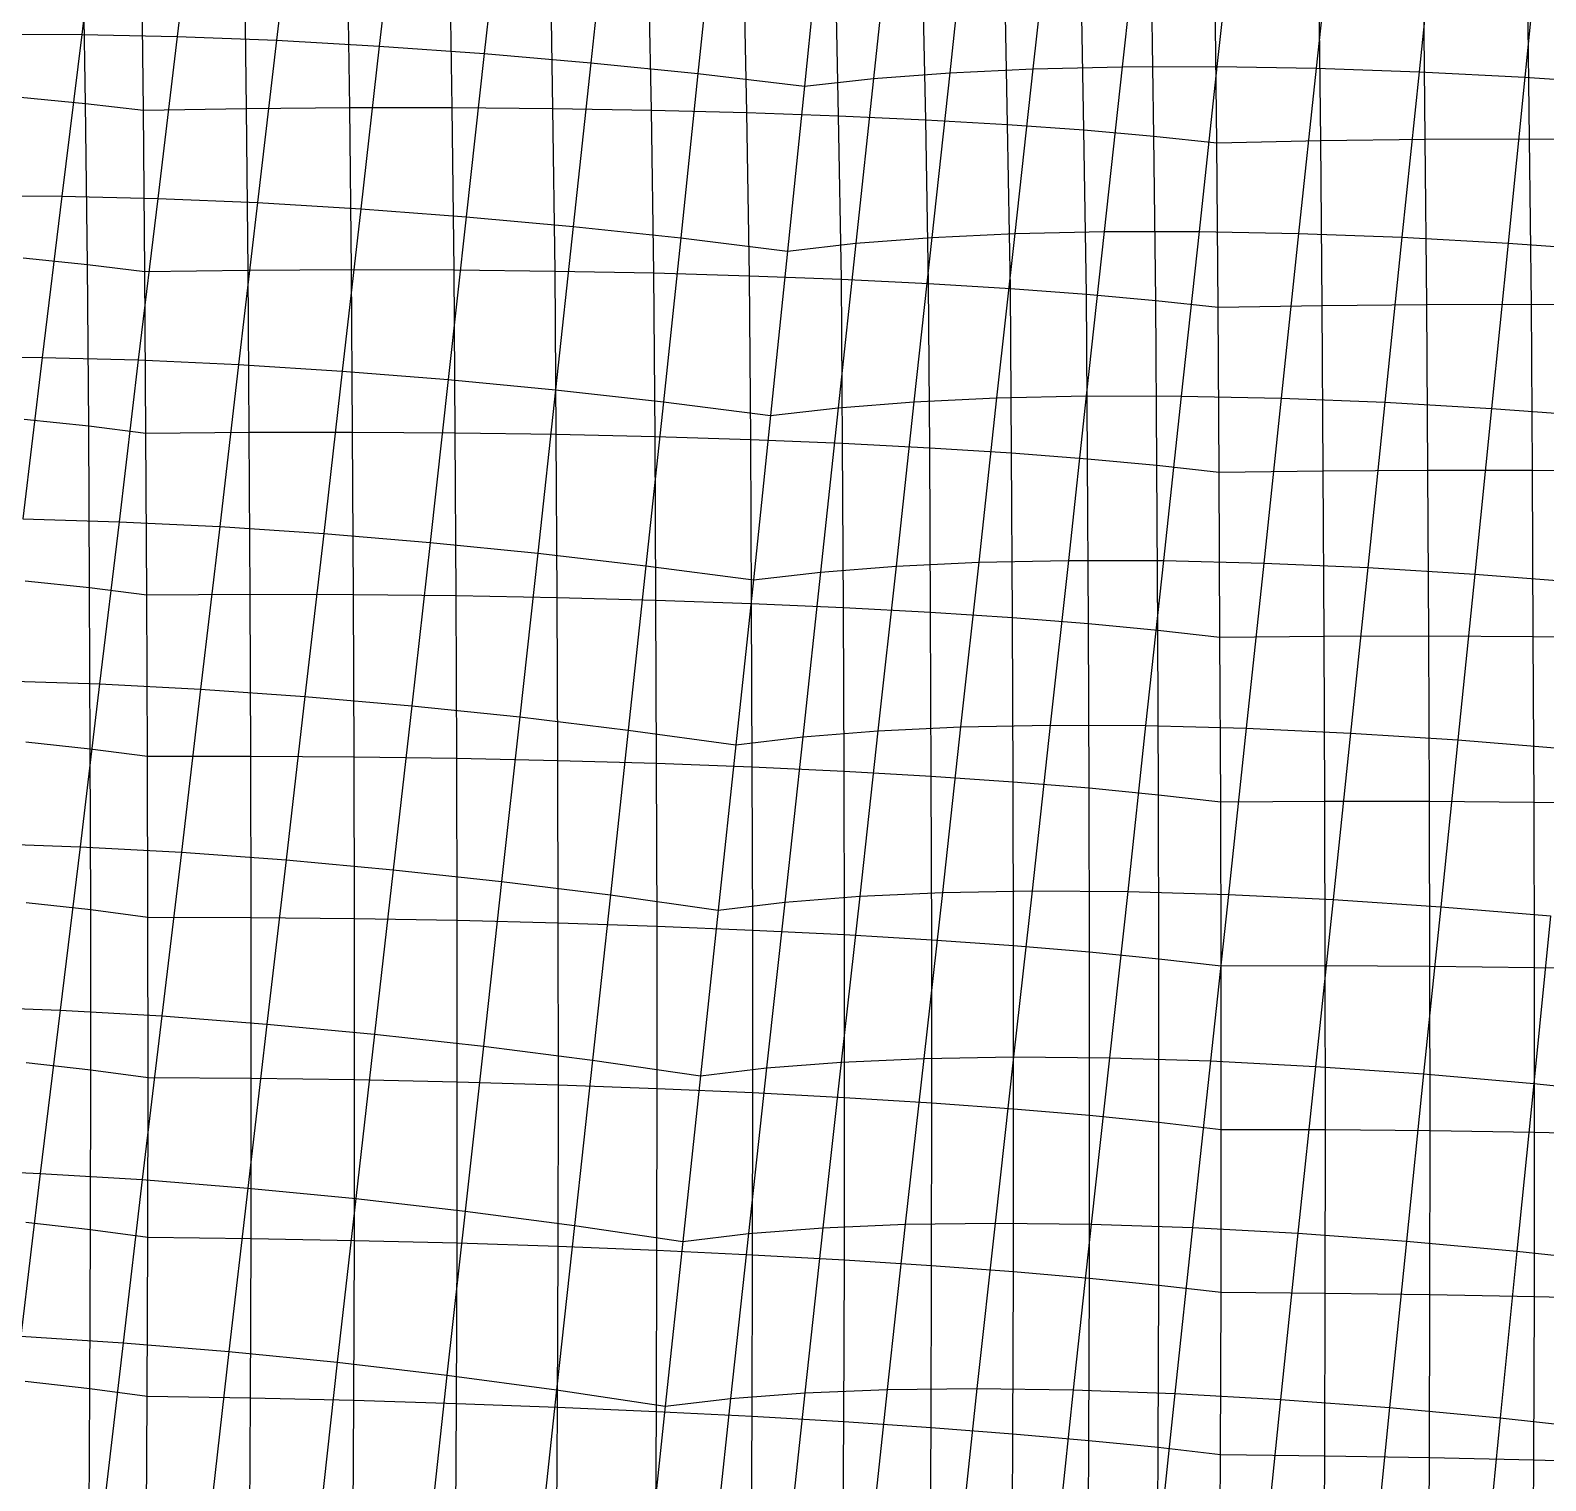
# Model space of a CAD drawing. Extents: x -429 to 429, y -1 to 209.
# Drawn here: x -231.38 to -202.35, y 111.1 to 138.89 of the extents above; entities that cross this region are included whole.
import ezdxf

# ---------------------------------------------------------------- set-up
doc = ezdxf.new("R2010")
doc.units = 0

msp = doc.modelspace()

# ---------------------------------------------------------------- linework, layer by layer
at = {"layer": 'default', "color": 5, "linetype": 'CONTINUOUS'}
for p, q in [((-230.018, 141.918, 38.254), (-230.399, 138.809, 37.681)), ((-228.197, 141.884, 37.279), (-228.572, 138.77, 36.699)), ((-226.299, 141.816, 36.471), (-226.666, 138.696, 35.889)), ((-224.341, 141.714, 35.836), (-224.698, 138.586, 35.257)), ((-222.338, 141.579, 35.379), (-222.685, 138.442, 34.81)), ((-220.307, 141.411, 35.105), (-220.644, 138.265, 34.551)), ((-218.265, 141.214, 35.016), (-218.592, 138.057, 34.482)), ((-214.892, 141.129, 33.492), (-215.229, 137.963, 32.96)), ((-213.42, 141.239, 31.996), (-213.766, 138.074, 31.442)), ((-211.821, 141.315, 30.636), (-212.172, 138.15, 30.063)), ((-210.11, 141.356, 29.422), (-210.46, 138.19, 28.834)), ((-208.3, 141.363, 28.366), (-208.646, 138.193, 27.766)), ((-206.406, 141.336, 27.474), (-206.745, 138.161, 26.868)), ((-204.443, 141.273, 26.756), (-204.773, 138.093, 26.148)), ((-202.427, 141.177, 26.216), (-202.748, 137.989, 25.612)), ((-216.227, 140.987, 35.112), (-216.549, 137.819, 34.604)), ((-216.227, 140.987, 35.112), (-216.549, 137.819, 34.604)), ((-232.133, 138.812, 38.827), (-230.399, 138.809, 37.681)), ((-230.399, 138.809, 37.681), (-230.777, 135.711, 37.115)), ((-230.399, 138.809, 37.681), (-228.572, 138.77, 36.699)), ((-228.572, 138.77, 36.699), (-228.943, 135.667, 36.126)), ((-228.572, 138.77, 36.699), (-226.666, 138.696, 35.889)), ((-226.666, 138.696, 35.889), (-227.03, 135.586, 35.314)), ((-226.666, 138.696, 35.889), (-224.698, 138.586, 35.257)), ((-224.698, 138.586, 35.257), (-225.053, 135.468, 34.685)), ((-224.698, 138.586, 35.257), (-222.685, 138.442, 34.81)), ((-222.685, 138.442, 34.81), (-223.03, 135.315, 34.245)), ((-222.685, 138.442, 34.81), (-220.644, 138.265, 34.551)), ((-220.644, 138.265, 34.551), (-220.98, 135.128, 33.998)), ((-220.644, 138.265, 34.551), (-218.592, 138.057, 34.482)), ((-218.592, 138.057, 34.482), (-218.921, 134.909, 33.947)), ((-218.592, 138.057, 34.482), (-216.549, 137.819, 34.604)), ((-216.549, 137.819, 34.604), (-215.229, 137.963, 32.96)), ((-215.229, 137.963, 32.96), (-215.565, 134.807, 32.427)), ((-215.229, 137.963, 32.96), (-213.766, 138.074, 31.442)), ((-213.766, 138.074, 31.442), (-214.11, 134.919, 30.89)), ((-213.766, 138.074, 31.442), (-212.172, 138.15, 30.063)), ((-212.172, 138.15, 30.063), (-212.519, 134.994, 29.494)), ((-212.172, 138.15, 30.063), (-210.46, 138.19, 28.834)), ((-210.46, 138.19, 28.834), (-210.807, 135.032, 28.251)), ((-210.46, 138.19, 28.834), (-208.646, 138.193, 27.766)), ((-208.646, 138.193, 27.766), (-208.989, 135.033, 27.173)), ((-208.646, 138.193, 27.766), (-206.745, 138.161, 26.868)), ((-206.745, 138.161, 26.868), (-207.081, 134.996, 26.269)), ((-206.745, 138.161, 26.868), (-204.773, 138.093, 26.148)), ((-204.773, 138.093, 26.148), (-205.101, 134.922, 25.547)), ((-204.773, 138.093, 26.148), (-202.748, 137.989, 25.612)), ((-202.748, 137.989, 25.612), (-203.067, 134.812, 25.014)), ((-202.748, 137.989, 25.612), (-200.685, 137.852, 25.264)), ((-216.549, 137.819, 34.604), (-216.872, 134.659, 34.091)), ((-216.549, 137.819, 34.604), (-216.872, 134.659, 34.091)), ((-232.514, 135.717, 38.271), (-230.777, 135.711, 37.115)), ((-230.777, 135.711, 37.115), (-231.155, 132.621, 36.546)), ((-230.777, 135.711, 37.115), (-228.943, 135.667, 36.126)), ((-228.943, 135.667, 36.126), (-229.316, 132.572, 35.551)), ((-228.943, 135.667, 36.126), (-227.03, 135.586, 35.314)), ((-227.03, 135.586, 35.314), (-227.394, 132.484, 34.737)), ((-227.03, 135.586, 35.314), (-225.053, 135.468, 34.685)), ((-225.053, 135.468, 34.685), (-225.408, 132.359, 34.11)), ((-225.053, 135.468, 34.685), (-223.03, 135.315, 34.245)), ((-223.03, 135.315, 34.245), (-223.377, 132.197, 33.677)), ((-223.03, 135.315, 34.245), (-220.98, 135.128, 33.998)), ((-220.98, 135.128, 33.998), (-221.319, 132, 33.442)), ((-220.98, 135.128, 33.998), (-218.921, 134.909, 33.947)), ((-212.519, 134.994, 29.494), (-210.807, 135.032, 28.251)), ((-210.807, 135.032, 28.251), (-211.154, 131.884, 27.665)), ((-210.807, 135.032, 28.251), (-208.989, 135.033, 27.173)), ((-208.989, 135.033, 27.173), (-209.332, 131.882, 26.577)), ((-208.989, 135.033, 27.173), (-207.081, 134.996, 26.269)), ((-218.921, 134.909, 33.947), (-219.253, 131.769, 33.407)), ((-218.921, 134.909, 33.947), (-216.872, 134.659, 34.091)), ((-216.872, 134.659, 34.091), (-215.565, 134.807, 32.427)), ((-215.565, 134.807, 32.427), (-215.903, 131.658, 31.888)), ((-215.565, 134.807, 32.427), (-214.11, 134.919, 30.89)), ((-214.11, 134.919, 30.89), (-214.455, 131.772, 30.333)), ((-214.11, 134.919, 30.89), (-212.519, 134.994, 29.494)), ((-212.519, 134.994, 29.494), (-212.867, 131.847, 28.921)), ((-207.081, 134.996, 26.269), (-207.418, 131.841, 25.668)), ((-207.081, 134.996, 26.269), (-205.101, 134.922, 25.547)), ((-205.101, 134.922, 25.547), (-205.43, 131.761, 24.944)), ((-205.101, 134.922, 25.547), (-203.067, 134.812, 25.014)), ((-203.067, 134.812, 25.014), (-203.387, 131.643, 24.414)), ((-203.067, 134.812, 25.014), (-200.995, 134.666, 24.675)), ((-216.872, 134.659, 34.091), (-217.198, 131.508, 33.572)), ((-216.872, 134.659, 34.091), (-217.198, 131.508, 33.572)), ((-232.895, 132.631, 37.712), (-231.155, 132.621, 36.546)), ((-231.155, 132.621, 36.546), (-231.525, 129.528, 35.992)), ((-231.155, 132.621, 36.546), (-229.316, 132.572, 35.551)), ((-229.316, 132.572, 35.551), (-229.681, 129.474, 34.992)), ((-229.316, 132.572, 35.551), (-227.394, 132.484, 34.737)), ((-227.394, 132.484, 34.737), (-227.754, 129.38, 34.176)), ((-227.394, 132.484, 34.737), (-225.408, 132.359, 34.11)), ((-225.408, 132.359, 34.11), (-225.762, 129.247, 33.55)), ((-225.408, 132.359, 34.11), (-223.377, 132.197, 33.677)), ((-223.377, 132.197, 33.677), (-223.723, 129.077, 33.12)), ((-223.377, 132.197, 33.677), (-221.319, 132, 33.442)), ((-221.319, 132, 33.442), (-221.658, 128.87, 32.892)), ((-221.319, 132, 33.442), (-219.253, 131.769, 33.407)), ((-214.455, 131.772, 30.333), (-212.867, 131.847, 28.921)), ((-212.867, 131.847, 28.921), (-213.208, 128.699, 28.357)), ((-212.867, 131.847, 28.921), (-211.154, 131.884, 27.665)), ((-211.154, 131.884, 27.665), (-211.493, 128.733, 27.092)), ((-211.154, 131.884, 27.665), (-209.332, 131.882, 26.577)), ((-209.332, 131.882, 26.577), (-209.668, 128.728, 25.997)), ((-209.332, 131.882, 26.577), (-207.418, 131.841, 25.668)), ((-207.418, 131.841, 25.668), (-207.749, 128.682, 25.083)), ((-207.418, 131.841, 25.668), (-205.43, 131.761, 24.944)), ((-219.253, 131.769, 33.407), (-219.587, 128.63, 32.866)), ((-219.253, 131.769, 33.407), (-217.198, 131.508, 33.572)), ((-217.198, 131.508, 33.572), (-215.903, 131.658, 31.888)), ((-215.903, 131.658, 31.888), (-216.24, 128.51, 31.347)), ((-215.903, 131.658, 31.888), (-214.455, 131.772, 30.333)), ((-214.455, 131.772, 30.333), (-214.795, 128.624, 29.779)), ((-205.43, 131.761, 24.944), (-205.755, 128.596, 24.358)), ((-205.43, 131.761, 24.944), (-203.387, 131.643, 24.414)), ((-203.387, 131.643, 24.414), (-203.705, 128.471, 23.829)), ((-203.387, 131.643, 24.414), (-201.307, 131.488, 24.082)), ((-217.198, 131.508, 33.572), (-217.528, 128.358, 33.044)), ((-217.198, 131.508, 33.572), (-217.528, 128.358, 33.044)), ((-231.525, 129.528, 35.992), (-229.681, 129.474, 34.992)), ((-229.681, 129.474, 34.992), (-230.056, 126.369, 34.415)), ((-229.681, 129.474, 34.992), (-227.754, 129.38, 34.176)), ((-227.754, 129.38, 34.176), (-228.122, 126.268, 33.596)), ((-227.754, 129.38, 34.176), (-225.762, 129.247, 33.55)), ((-225.762, 129.247, 33.55), (-226.122, 126.128, 32.971)), ((-225.762, 129.247, 33.55), (-223.723, 129.077, 33.12)), ((-223.723, 129.077, 33.12), (-224.076, 125.949, 32.547)), ((-223.723, 129.077, 33.12), (-221.658, 128.87, 32.892)), ((-221.658, 128.87, 32.892), (-222.004, 125.734, 32.327)), ((-221.658, 128.87, 32.892), (-219.587, 128.63, 32.866)), ((-214.795, 128.624, 29.779), (-213.208, 128.699, 28.357)), ((-213.208, 128.699, 28.357), (-213.557, 125.543, 27.776)), ((-213.208, 128.699, 28.357), (-211.493, 128.733, 27.092)), ((-211.493, 128.733, 27.092), (-211.842, 125.576, 26.501)), ((-211.493, 128.733, 27.092), (-209.668, 128.728, 25.997)), ((-209.668, 128.728, 25.997), (-210.013, 125.567, 25.398)), ((-209.668, 128.728, 25.997), (-207.749, 128.682, 25.083)), ((-207.749, 128.682, 25.083), (-208.088, 125.516, 24.479)), ((-207.749, 128.682, 25.083), (-205.755, 128.596, 24.358)), ((-219.587, 128.63, 32.866), (-219.926, 125.483, 32.313)), ((-219.587, 128.63, 32.866), (-217.528, 128.358, 33.044)), ((-217.528, 128.358, 33.044), (-217.863, 125.201, 32.506)), ((-217.528, 128.358, 33.044), (-217.863, 125.201, 32.506)), ((-217.528, 128.358, 33.044), (-216.24, 128.51, 31.347)), ((-216.24, 128.51, 31.347), (-216.583, 125.355, 30.794)), ((-216.24, 128.51, 31.347), (-214.795, 128.624, 29.779)), ((-214.795, 128.624, 29.779), (-215.143, 125.469, 29.212)), ((-205.755, 128.596, 24.358), (-206.087, 125.425, 23.752)), ((-205.755, 128.596, 24.358), (-203.705, 128.471, 23.829)), ((-203.705, 128.471, 23.829), (-204.03, 125.293, 23.225)), ((-203.705, 128.471, 23.829), (-201.618, 128.309, 23.501)), ((-231.905, 126.428, 35.42), (-230.056, 126.369, 34.415)), ((-230.056, 126.369, 34.415), (-230.43, 123.248, 33.84)), ((-230.056, 126.369, 34.415), (-228.122, 126.268, 33.596)), ((-228.122, 126.268, 33.596), (-228.49, 123.141, 33.019)), ((-228.122, 126.268, 33.596), (-226.122, 126.128, 32.971)), ((-226.122, 126.128, 32.971), (-226.484, 122.994, 32.394)), ((-226.122, 126.128, 32.971), (-224.076, 125.949, 32.547)), ((-224.076, 125.949, 32.547), (-224.431, 122.808, 31.973)), ((-224.076, 125.949, 32.547), (-222.004, 125.734, 32.327)), ((-222.004, 125.734, 32.327), (-222.352, 122.584, 31.76)), ((-222.004, 125.734, 32.327), (-219.926, 125.483, 32.313)), ((-219.926, 125.483, 32.313), (-220.268, 122.324, 31.755)), ((-219.926, 125.483, 32.313), (-217.863, 125.201, 32.506)), ((-216.583, 125.355, 30.794), (-215.143, 125.469, 29.212)), ((-215.143, 125.469, 29.212), (-215.491, 122.3, 28.642)), ((-215.143, 125.469, 29.212), (-213.557, 125.543, 27.776)), ((-213.557, 125.543, 27.776), (-213.906, 122.372, 27.195)), ((-213.557, 125.543, 27.776), (-211.842, 125.576, 26.501)), ((-211.842, 125.576, 26.501), (-212.189, 122.402, 25.91)), ((-211.842, 125.576, 26.501), (-210.013, 125.567, 25.398)), ((-210.013, 125.567, 25.398), (-210.356, 122.389, 24.801)), ((-210.013, 125.567, 25.398), (-208.088, 125.516, 24.479)), ((-208.088, 125.516, 24.479), (-208.427, 122.334, 23.877)), ((-208.088, 125.516, 24.479), (-206.087, 125.425, 23.752)), ((-217.863, 125.201, 32.506), (-218.2, 122.033, 31.961)), ((-217.863, 125.201, 32.506), (-218.2, 122.033, 31.961)), ((-217.863, 125.201, 32.506), (-216.583, 125.355, 30.794)), ((-216.583, 125.355, 30.794), (-216.927, 122.187, 30.235)), ((-206.087, 125.425, 23.752), (-206.42, 122.237, 23.148)), ((-206.087, 125.425, 23.752), (-204.03, 125.293, 23.225)), ((-204.03, 125.293, 23.225), (-204.355, 122.099, 22.622)), ((-204.03, 125.293, 23.225), (-201.935, 125.123, 22.902)), ((-232.284, 123.313, 34.85), (-230.43, 123.248, 33.84)), ((-230.43, 123.248, 33.84), (-230.811, 120.119, 33.251)), ((-230.43, 123.248, 33.84), (-228.49, 123.141, 33.019)), ((-228.49, 123.141, 33.019), (-228.865, 120.006, 32.427)), ((-228.49, 123.141, 33.019), (-226.484, 122.994, 32.394)), ((-226.484, 122.994, 32.394), (-226.85, 119.852, 31.804)), ((-226.484, 122.994, 32.394), (-224.431, 122.808, 31.973)), ((-224.431, 122.808, 31.973), (-224.789, 119.657, 31.388)), ((-224.431, 122.808, 31.973), (-222.352, 122.584, 31.76)), ((-222.352, 122.584, 31.76), (-222.703, 119.425, 31.183)), ((-222.352, 122.584, 31.76), (-220.268, 122.324, 31.755)), ((-220.268, 122.324, 31.755), (-220.613, 119.158, 31.19)), ((-220.268, 122.324, 31.755), (-218.2, 122.033, 31.961)), ((-216.927, 122.187, 30.235), (-215.491, 122.3, 28.642)), ((-215.491, 122.3, 28.642), (-215.845, 119.124, 28.062)), ((-215.491, 122.3, 28.642), (-213.906, 122.372, 27.195)), ((-213.906, 122.372, 27.195), (-214.262, 119.194, 26.603)), ((-213.906, 122.372, 27.195), (-212.189, 122.402, 25.91)), ((-212.189, 122.402, 25.91), (-212.543, 119.221, 25.308)), ((-212.189, 122.402, 25.91), (-210.356, 122.389, 24.801)), ((-210.356, 122.389, 24.801), (-210.707, 119.204, 24.19)), ((-210.356, 122.389, 24.801), (-208.427, 122.334, 23.877)), ((-208.427, 122.334, 23.877), (-208.772, 119.144, 23.261)), ((-208.427, 122.334, 23.877), (-206.42, 122.237, 23.148)), ((-218.2, 122.033, 31.961), (-218.54, 118.857, 31.411)), ((-218.2, 122.033, 31.961), (-218.54, 118.857, 31.411)), ((-218.2, 122.033, 31.961), (-216.927, 122.187, 30.235)), ((-216.927, 122.187, 30.235), (-217.276, 119.011, 29.671)), ((-206.42, 122.237, 23.148), (-206.758, 119.041, 22.53)), ((-206.42, 122.237, 23.148), (-204.355, 122.099, 22.622)), ((-204.355, 122.099, 22.622), (-204.686, 118.896, 22.006)), ((-204.355, 122.099, 22.622), (-202.254, 121.921, 22.303)), ((-202.254, 121.921, 22.303), (-202.576, 118.712, 21.692)), ((-232.671, 120.189, 34.266), (-230.811, 120.119, 33.251)), ((-230.811, 120.119, 33.251), (-231.192, 116.99, 32.662)), ((-230.811, 120.119, 33.251), (-228.865, 120.006, 32.427)), ((-228.865, 120.006, 32.427), (-229.239, 116.871, 31.837)), ((-228.865, 120.006, 32.427), (-226.85, 119.852, 31.804)), ((-226.85, 119.852, 31.804), (-227.217, 116.71, 31.215)), ((-226.85, 119.852, 31.804), (-224.789, 119.657, 31.388)), ((-224.789, 119.657, 31.388), (-225.148, 116.509, 30.803)), ((-224.789, 119.657, 31.388), (-222.703, 119.425, 31.183)), ((-222.703, 119.425, 31.183), (-223.054, 116.269, 30.606)), ((-222.703, 119.425, 31.183), (-220.613, 119.158, 31.19)), ((-220.613, 119.158, 31.19), (-220.957, 115.994, 30.626)), ((-220.613, 119.158, 31.19), (-218.54, 118.857, 31.411)), ((-217.276, 119.011, 29.671), (-215.845, 119.124, 28.062)), ((-215.845, 119.124, 28.062), (-216.198, 115.949, 27.484)), ((-215.845, 119.124, 28.062), (-214.262, 119.194, 26.603)), ((-214.262, 119.194, 26.603), (-214.617, 116.016, 26.011)), ((-214.262, 119.194, 26.603), (-212.543, 119.221, 25.308)), ((-212.543, 119.221, 25.308), (-212.897, 116.04, 24.705)), ((-212.543, 119.221, 25.308), (-210.707, 119.204, 24.19)), ((-210.707, 119.204, 24.19), (-211.057, 116.019, 23.579)), ((-210.707, 119.204, 24.19), (-208.772, 119.144, 23.261)), ((-208.772, 119.144, 23.261), (-209.117, 115.954, 22.645)), ((-208.772, 119.144, 23.261), (-206.758, 119.041, 22.53)), ((-218.54, 118.857, 31.411), (-218.88, 115.686, 30.863)), ((-218.54, 118.857, 31.411), (-218.88, 115.686, 30.863)), ((-218.54, 118.857, 31.411), (-217.276, 119.011, 29.671)), ((-217.276, 119.011, 29.671), (-217.624, 115.839, 29.106)), ((-206.758, 119.041, 22.53), (-207.095, 115.845, 21.913)), ((-206.758, 119.041, 22.53), (-204.686, 118.896, 22.006)), ((-204.686, 118.896, 22.006), (-205.015, 115.695, 21.39)), ((-204.686, 118.896, 22.006), (-202.576, 118.712, 21.692)), ((-202.576, 118.712, 21.692), (-202.899, 115.503, 21.082)), ((-202.576, 118.712, 21.692), (-200.452, 118.489, 21.594)), ((-233.057, 117.066, 33.683), (-231.192, 116.99, 32.662)), ((-231.192, 116.99, 32.662), (-231.566, 113.871, 32.089)), ((-231.192, 116.99, 32.662), (-229.239, 116.871, 31.837)), ((-229.239, 116.871, 31.837), (-229.606, 113.746, 31.261)), ((-229.239, 116.871, 31.837), (-227.217, 116.71, 31.215)), ((-227.217, 116.71, 31.215), (-227.578, 113.579, 30.64)), ((-227.217, 116.71, 31.215), (-225.148, 116.509, 30.803)), ((-225.148, 116.509, 30.803), (-225.502, 113.372, 30.232)), ((-225.148, 116.509, 30.803), (-223.054, 116.269, 30.606)), ((-223.054, 116.269, 30.606), (-223.401, 113.126, 30.042)), ((-223.054, 116.269, 30.606), (-220.957, 115.994, 30.626)), ((-220.957, 115.994, 30.626), (-221.298, 112.845, 30.071)), ((-220.957, 115.994, 30.626), (-218.88, 115.686, 30.863)), ((-217.624, 115.839, 29.106), (-216.198, 115.949, 27.484)), ((-216.198, 115.949, 27.484), (-216.545, 112.788, 26.915)), ((-216.198, 115.949, 27.484), (-214.617, 116.016, 26.011)), ((-214.617, 116.016, 26.011), (-214.965, 112.851, 25.432)), ((-214.617, 116.016, 26.011), (-212.897, 116.04, 24.705)), ((-212.897, 116.04, 24.705), (-213.244, 112.87, 24.117)), ((-212.897, 116.04, 24.705), (-211.057, 116.019, 23.579)), ((-211.057, 116.019, 23.579), (-211.4, 112.844, 22.984)), ((-211.057, 116.019, 23.579), (-209.117, 115.954, 22.645)), ((-209.117, 115.954, 22.645), (-209.455, 112.774, 22.045)), ((-209.117, 115.954, 22.645), (-207.095, 115.845, 21.913)), ((-218.88, 115.686, 30.863), (-219.216, 112.531, 30.32)), ((-218.88, 115.686, 30.863), (-219.216, 112.531, 30.32)), ((-218.88, 115.686, 30.863), (-217.624, 115.839, 29.106)), ((-217.624, 115.839, 29.106), (-217.967, 112.681, 28.55)), ((-207.095, 115.845, 21.913), (-207.427, 112.66, 21.311)), ((-207.095, 115.845, 21.913), (-205.015, 115.695, 21.39)), ((-205.015, 115.695, 21.39), (-205.341, 112.504, 20.789)), ((-205.015, 115.695, 21.39), (-202.899, 115.503, 21.082)), ((-202.899, 115.503, 21.082), (-203.217, 112.307, 20.486)), ((-202.899, 115.503, 21.082), (-200.767, 115.274, 20.993)), ((-231.566, 113.871, 32.089), (-229.606, 113.746, 31.261)), ((-229.606, 113.746, 31.261), (-229.966, 110.636, 30.703)), ((-229.606, 113.746, 31.261), (-227.578, 113.579, 30.64)), ((-227.578, 113.579, 30.64), (-227.931, 110.464, 30.082)), ((-227.578, 113.579, 30.64), (-225.502, 113.372, 30.232)), ((-225.502, 113.372, 30.232), (-225.849, 110.251, 29.677)), ((-225.502, 113.372, 30.232), (-223.401, 113.126, 30.042)), ((-223.401, 113.126, 30.042), (-223.743, 110, 29.491)), ((-223.401, 113.126, 30.042), (-221.298, 112.845, 30.071)), ((-221.298, 112.845, 30.071), (-221.635, 109.715, 29.528)), ((-221.298, 112.845, 30.071), (-219.216, 112.531, 30.32)), ((-219.216, 112.531, 30.32), (-217.967, 112.681, 28.55)), ((-217.967, 112.681, 28.55), (-218.304, 109.542, 28.006)), ((-217.967, 112.681, 28.55), (-216.545, 112.788, 26.915)), ((-216.545, 112.788, 26.915), (-216.884, 109.644, 26.361)), ((-216.545, 112.788, 26.915), (-214.965, 112.851, 25.432)), ((-214.965, 112.851, 25.432), (-215.304, 109.702, 24.868)), ((-214.965, 112.851, 25.432), (-213.244, 112.87, 24.117)), ((-213.244, 112.87, 24.117), (-213.582, 109.715, 23.545)), ((-213.244, 112.87, 24.117), (-211.4, 112.844, 22.984)), ((-211.4, 112.844, 22.984), (-211.735, 109.684, 22.406)), ((-211.4, 112.844, 22.984), (-209.455, 112.774, 22.045)), ((-209.455, 112.774, 22.045), (-209.785, 109.609, 21.464)), ((-209.455, 112.774, 22.045), (-207.427, 112.66, 21.311)), ((-219.216, 112.531, 30.32), (-219.548, 109.398, 29.786)), ((-219.216, 112.531, 30.32), (-219.548, 109.398, 29.786)), ((-207.427, 112.66, 21.311), (-207.752, 109.49, 20.728)), ((-207.427, 112.66, 21.311), (-205.341, 112.504, 20.789)), ((-205.341, 112.504, 20.789), (-205.659, 109.329, 20.206)), ((-205.341, 112.504, 20.789), (-203.217, 112.307, 20.486)), ((-203.217, 112.307, 20.486), (-203.529, 109.128, 19.906)), ((-203.217, 112.307, 20.486), (-201.079, 112.072, 20.403))]:
    msp.add_line(p, q, dxfattribs=at)
at = {"layer": 'default', "color": 3, "linetype": 'CONTINUOUS'}
for p, q in [((-230.327, 137.488, 63.919), (-230.374, 140.565, 63.612)), ((-229.216, 137.357, 62.332), (-229.247, 140.437, 62.041)), ((-229.216, 137.357, 62.332), (-229.247, 140.437, 62.041)), ((-227.24, 137.389, 62.426), (-227.275, 140.475, 62.111)), ((-225.264, 137.406, 62.348), (-225.304, 140.498, 62.015)), ((-223.302, 137.406, 62.099), (-223.348, 140.505, 61.751)), ((-221.37, 137.391, 61.681), (-221.422, 140.496, 61.323)), ((-219.482, 137.36, 61.097), (-219.54, 140.471, 60.734)), ((-217.653, 137.313, 60.351), (-217.716, 140.429, 59.987)), ((-215.897, 137.251, 59.449), (-215.962, 140.373, 59.088)), ((-214.227, 137.174, 58.399), (-214.292, 140.301, 58.044)), ((-212.656, 137.083, 57.207), (-212.718, 140.215, 56.862)), ((-211.195, 136.979, 55.884), (-211.251, 140.114, 55.552)), ((-209.857, 136.862, 54.439), (-209.902, 140.001, 54.121)), ((-202.655, 136.808, 52.947), (-202.697, 139.967, 52.588)), ((-208.65, 136.733, 52.883), (-208.681, 139.875, 52.582)), ((-208.65, 136.733, 52.883), (-208.681, 139.875, 52.582)), ((-206.656, 136.774, 53.078), (-206.688, 139.922, 52.754)), ((-204.653, 136.799, 53.1), (-204.689, 139.952, 52.756)), ((-231.573, 137.609, 65.404), (-230.327, 137.488, 63.919)), ((-230.327, 137.488, 63.919), (-229.216, 137.357, 62.332)), ((-230.287, 134.403, 64.213), (-230.327, 137.488, 63.919)), ((-229.216, 137.357, 62.332), (-227.24, 137.389, 62.426)), ((-229.189, 134.268, 62.614), (-229.216, 137.357, 62.332)), ((-229.189, 134.268, 62.614), (-229.216, 137.357, 62.332)), ((-227.24, 137.389, 62.426), (-225.264, 137.406, 62.348)), ((-227.211, 134.294, 62.727), (-227.24, 137.389, 62.426)), ((-225.264, 137.406, 62.348), (-223.302, 137.406, 62.099)), ((-225.231, 134.304, 62.666), (-225.264, 137.406, 62.348)), ((-223.302, 137.406, 62.099), (-221.37, 137.391, 61.681)), ((-223.264, 134.298, 62.429), (-223.302, 137.406, 62.099)), ((-221.37, 137.391, 61.681), (-219.482, 137.36, 61.097)), ((-221.326, 134.276, 62.019), (-221.37, 137.391, 61.681)), ((-219.482, 137.36, 61.097), (-217.653, 137.313, 60.351)), ((-219.434, 134.239, 61.44), (-219.482, 137.36, 61.097)), ((-217.653, 137.313, 60.351), (-215.897, 137.251, 59.449)), ((-217.601, 134.187, 60.695), (-217.653, 137.313, 60.351)), ((-215.897, 137.251, 59.449), (-214.227, 137.174, 58.399)), ((-215.842, 134.119, 59.791), (-215.897, 137.251, 59.449)), ((-214.227, 137.174, 58.399), (-212.656, 137.083, 57.207)), ((-214.172, 134.038, 58.735), (-214.227, 137.174, 58.399)), ((-212.656, 137.083, 57.207), (-211.195, 136.979, 55.884)), ((-212.603, 133.942, 57.535), (-212.656, 137.083, 57.207)), ((-211.195, 136.979, 55.884), (-209.857, 136.862, 54.439)), ((-211.148, 133.834, 56.201), (-211.195, 136.979, 55.884)), ((-209.857, 136.862, 54.439), (-208.65, 136.733, 52.883)), ((-209.818, 133.713, 54.743), (-209.857, 136.862, 54.439)), ((-208.65, 136.733, 52.883), (-206.656, 136.774, 53.078)), ((-206.656, 136.774, 53.078), (-204.653, 136.799, 53.1)), ((-206.629, 133.617, 53.389), (-206.656, 136.774, 53.078)), ((-204.653, 136.799, 53.1), (-202.655, 136.808, 52.947)), ((-204.622, 133.636, 53.427), (-204.653, 136.799, 53.1)), ((-202.655, 136.808, 52.947), (-200.679, 136.8, 52.622)), ((-202.62, 133.639, 53.287), (-202.655, 136.808, 52.947)), ((-208.625, 133.582, 53.173), (-208.65, 136.733, 52.883)), ((-208.625, 133.582, 53.173), (-208.65, 136.733, 52.883)), ((-231.524, 134.527, 65.71), (-230.287, 134.403, 64.213)), ((-230.287, 134.403, 64.213), (-229.189, 134.268, 62.614)), ((-230.265, 131.308, 64.485), (-230.287, 134.403, 64.213)), ((-229.189, 134.268, 62.614), (-227.211, 134.294, 62.727)), ((-229.168, 131.171, 62.886), (-229.189, 134.268, 62.614)), ((-229.168, 131.171, 62.886), (-229.189, 134.268, 62.614)), ((-227.211, 134.294, 62.727), (-225.231, 134.304, 62.666)), ((-227.19, 131.189, 63.001), (-227.211, 134.294, 62.727)), ((-225.231, 134.304, 62.666), (-223.264, 134.298, 62.429)), ((-225.209, 131.192, 62.94), (-225.231, 134.304, 62.666)), ((-223.264, 134.298, 62.429), (-221.326, 134.276, 62.019)), ((-223.242, 131.179, 62.704), (-223.264, 134.298, 62.429)), ((-221.326, 134.276, 62.019), (-219.434, 134.239, 61.44)), ((-221.305, 131.151, 62.295), (-221.326, 134.276, 62.019)), ((-219.434, 134.239, 61.44), (-217.601, 134.187, 60.695)), ((-219.412, 131.107, 61.716), (-219.434, 134.239, 61.44)), ((-217.601, 134.187, 60.695), (-215.842, 134.119, 59.791)), ((-217.579, 131.049, 60.972), (-217.601, 134.187, 60.695)), ((-215.842, 134.119, 59.791), (-214.172, 134.038, 58.735)), ((-215.821, 130.976, 60.069), (-215.842, 134.119, 59.791)), ((-214.172, 134.038, 58.735), (-212.603, 133.942, 57.535)), ((-214.15, 130.89, 59.013), (-214.172, 134.038, 58.735)), ((-212.603, 133.942, 57.535), (-211.148, 133.834, 56.201)), ((-212.581, 130.791, 57.814), (-212.603, 133.942, 57.535)), ((-211.148, 133.834, 56.201), (-209.818, 133.713, 54.743)), ((-211.127, 130.679, 56.481), (-211.148, 133.834, 56.201)), ((-209.818, 133.713, 54.743), (-208.625, 133.582, 53.173)), ((-209.797, 130.556, 55.023), (-209.818, 133.713, 54.743)), ((-208.625, 133.582, 53.173), (-206.629, 133.617, 53.389)), ((-208.604, 130.423, 53.454), (-208.625, 133.582, 53.173)), ((-208.604, 130.423, 53.454), (-208.625, 133.582, 53.173)), ((-206.629, 133.617, 53.389), (-204.622, 133.636, 53.427)), ((-206.609, 130.45, 53.67), (-206.629, 133.617, 53.389)), ((-204.622, 133.636, 53.427), (-202.62, 133.639, 53.287)), ((-204.602, 130.462, 53.709), (-204.622, 133.636, 53.427)), ((-202.62, 133.639, 53.287), (-200.639, 133.625, 52.97)), ((-202.6, 130.459, 53.57), (-202.62, 133.639, 53.287)), ((-231.502, 131.436, 65.981), (-230.265, 131.308, 64.485)), ((-230.265, 131.308, 64.485), (-229.168, 131.171, 62.886)), ((-230.248, 128.212, 64.749), (-230.265, 131.308, 64.485)), ((-229.168, 131.171, 62.886), (-227.19, 131.189, 63.001)), ((-229.151, 128.073, 63.15), (-229.168, 131.171, 62.886)), ((-229.151, 128.073, 63.15), (-229.168, 131.171, 62.886)), ((-227.19, 131.189, 63.001), (-225.209, 131.192, 62.94)), ((-227.172, 128.083, 63.266), (-227.19, 131.189, 63.001)), ((-225.209, 131.192, 62.94), (-223.242, 131.179, 62.704)), ((-225.192, 128.078, 63.206), (-225.209, 131.192, 62.94)), ((-223.242, 131.179, 62.704), (-221.305, 131.151, 62.295)), ((-223.225, 128.058, 62.971), (-223.242, 131.179, 62.704)), ((-221.305, 131.151, 62.295), (-219.412, 131.107, 61.716)), ((-221.288, 128.023, 62.563), (-221.305, 131.151, 62.295)), ((-219.412, 131.107, 61.716), (-217.579, 131.049, 60.972)), ((-219.395, 127.974, 61.985), (-219.412, 131.107, 61.716)), ((-217.579, 131.049, 60.972), (-215.821, 130.976, 60.069)), ((-217.562, 127.91, 61.241), (-217.579, 131.049, 60.972)), ((-215.821, 130.976, 60.069), (-214.15, 130.89, 59.013)), ((-215.803, 127.832, 60.339), (-215.821, 130.976, 60.069)), ((-214.15, 130.89, 59.013), (-212.581, 130.791, 57.814)), ((-214.133, 127.741, 59.284), (-214.15, 130.89, 59.013)), ((-212.581, 130.791, 57.814), (-211.127, 130.679, 56.481)), ((-212.564, 127.638, 58.085), (-212.581, 130.791, 57.814)), ((-211.127, 130.679, 56.481), (-209.797, 130.556, 55.023)), ((-211.109, 127.523, 56.752), (-211.127, 130.679, 56.481)), ((-209.797, 130.556, 55.023), (-208.604, 130.423, 53.454)), ((-209.78, 127.397, 55.295), (-209.797, 130.556, 55.023)), ((-208.604, 130.423, 53.454), (-206.609, 130.45, 53.67)), ((-208.587, 127.262, 53.727), (-208.604, 130.423, 53.454)), ((-208.587, 127.262, 53.727), (-208.604, 130.423, 53.454)), ((-206.609, 130.45, 53.67), (-204.602, 130.462, 53.709)), ((-206.592, 127.282, 53.944), (-206.609, 130.45, 53.67)), ((-204.602, 130.462, 53.709), (-202.6, 130.459, 53.57)), ((-204.585, 127.287, 53.983), (-204.602, 130.462, 53.709)), ((-202.6, 130.459, 53.57), (-200.619, 130.439, 53.254)), ((-202.583, 127.277, 53.845), (-202.6, 130.459, 53.57)), ((-231.485, 128.343, 66.244), (-230.248, 128.212, 64.749)), ((-230.248, 128.212, 64.749), (-229.151, 128.073, 63.15)), ((-230.235, 125.123, 65.004), (-230.248, 128.212, 64.749)), ((-229.151, 128.073, 63.15), (-227.172, 128.083, 63.266)), ((-229.138, 124.982, 63.405), (-229.151, 128.073, 63.15)), ((-229.138, 124.982, 63.405), (-229.151, 128.073, 63.15)), ((-227.172, 128.083, 63.266), (-225.192, 128.078, 63.206)), ((-227.159, 124.984, 63.522), (-227.172, 128.083, 63.266)), ((-225.192, 128.078, 63.206), (-223.225, 128.058, 62.971)), ((-225.179, 124.971, 63.462), (-225.192, 128.078, 63.206)), ((-223.225, 128.058, 62.971), (-221.288, 128.023, 62.563)), ((-223.212, 124.944, 63.228), (-223.225, 128.058, 62.971)), ((-221.288, 128.023, 62.563), (-219.395, 127.974, 61.985)), ((-221.275, 124.902, 62.821), (-221.288, 128.023, 62.563)), ((-219.395, 127.974, 61.985), (-217.562, 127.91, 61.241)), ((-219.382, 124.846, 62.244), (-219.395, 127.974, 61.985)), ((-217.562, 127.91, 61.241), (-215.803, 127.832, 60.339)), ((-217.549, 124.777, 61.501), (-217.562, 127.91, 61.241)), ((-215.803, 127.832, 60.339), (-214.133, 127.741, 59.284)), ((-215.791, 124.694, 60.599), (-215.803, 127.832, 60.339)), ((-214.133, 127.741, 59.284), (-212.564, 127.638, 58.085)), ((-214.12, 124.598, 59.545), (-214.133, 127.741, 59.284)), ((-212.564, 127.638, 58.085), (-211.109, 127.523, 56.752)), ((-212.551, 124.491, 58.347), (-212.564, 127.638, 58.085)), ((-211.109, 127.523, 56.752), (-209.78, 127.397, 55.295)), ((-211.096, 124.373, 57.014), (-211.109, 127.523, 56.752)), ((-209.78, 127.397, 55.295), (-208.587, 127.262, 53.727)), ((-209.767, 124.245, 55.558), (-209.78, 127.397, 55.295)), ((-208.587, 127.262, 53.727), (-206.592, 127.282, 53.944)), ((-208.574, 124.108, 53.989), (-208.587, 127.262, 53.727)), ((-208.574, 124.108, 53.989), (-208.587, 127.262, 53.727)), ((-206.592, 127.282, 53.944), (-204.585, 127.287, 53.983)), ((-206.579, 124.121, 54.207), (-206.592, 127.282, 53.944)), ((-204.585, 127.287, 53.983), (-202.583, 127.277, 53.845)), ((-204.572, 124.119, 54.248), (-204.585, 127.287, 53.983)), ((-202.583, 127.277, 53.845), (-200.602, 127.252, 53.53)), ((-202.57, 124.102, 54.11), (-202.583, 127.277, 53.845)), ((-231.472, 125.257, 66.498), (-230.235, 125.123, 65.004)), ((-230.235, 125.123, 65.004), (-229.138, 124.982, 63.405)), ((-230.227, 122.044, 65.247), (-230.235, 125.123, 65.004)), ((-229.138, 124.982, 63.405), (-227.159, 124.984, 63.522)), ((-229.13, 121.901, 63.649), (-229.138, 124.982, 63.405)), ((-229.13, 121.901, 63.649), (-229.138, 124.982, 63.405)), ((-227.159, 124.984, 63.522), (-225.179, 124.971, 63.462)), ((-227.152, 121.894, 63.766), (-227.159, 124.984, 63.522)), ((-225.179, 124.971, 63.462), (-223.212, 124.944, 63.228)), ((-225.171, 121.874, 63.708), (-225.179, 124.971, 63.462)), ((-223.212, 124.944, 63.228), (-221.275, 124.902, 62.821)), ((-223.205, 121.839, 63.474), (-223.212, 124.944, 63.228)), ((-221.275, 124.902, 62.821), (-219.382, 124.846, 62.244)), ((-221.267, 121.79, 63.068), (-221.275, 124.902, 62.821)), ((-219.382, 124.846, 62.244), (-217.549, 124.777, 61.501)), ((-219.375, 121.728, 62.491), (-219.382, 124.846, 62.244)), ((-217.549, 124.777, 61.501), (-215.791, 124.694, 60.599)), ((-217.542, 121.652, 61.749), (-217.549, 124.777, 61.501)), ((-215.791, 124.694, 60.599), (-214.12, 124.598, 59.545)), ((-215.783, 121.564, 60.848), (-215.791, 124.694, 60.599)), ((-214.12, 124.598, 59.545), (-212.551, 124.491, 58.347)), ((-214.112, 121.465, 59.794), (-214.12, 124.598, 59.545)), ((-212.551, 124.491, 58.347), (-211.096, 124.373, 57.014)), ((-212.543, 121.354, 58.596), (-212.551, 124.491, 58.347)), ((-211.096, 124.373, 57.014), (-209.767, 124.245, 55.558)), ((-211.088, 121.233, 57.264), (-211.096, 124.373, 57.014)), ((-209.767, 124.245, 55.558), (-208.574, 124.108, 53.989)), ((-209.759, 121.103, 55.808), (-209.767, 124.245, 55.558)), ((-208.574, 124.108, 53.989), (-206.579, 124.121, 54.207)), ((-208.566, 120.965, 54.24), (-208.574, 124.108, 53.989)), ((-208.566, 120.965, 54.24), (-208.574, 124.108, 53.989)), ((-206.579, 124.121, 54.207), (-204.572, 124.119, 54.248)), ((-206.57, 120.97, 54.459), (-206.579, 124.121, 54.207)), ((-204.572, 124.119, 54.248), (-202.57, 124.102, 54.11)), ((-204.564, 120.96, 54.5), (-204.572, 124.119, 54.248)), ((-202.57, 124.102, 54.11), (-200.589, 124.07, 53.796)), ((-202.562, 120.936, 54.363), (-202.57, 124.102, 54.11)), ((-231.464, 122.18, 66.741), (-230.227, 122.044, 65.247)), ((-230.227, 122.044, 65.247), (-229.13, 121.901, 63.649)), ((-230.226, 118.975, 65.477), (-230.227, 122.044, 65.247)), ((-229.13, 121.901, 63.649), (-227.152, 121.894, 63.766)), ((-229.128, 118.83, 63.879), (-229.13, 121.901, 63.649)), ((-229.128, 118.83, 63.879), (-229.13, 121.901, 63.649)), ((-227.152, 121.894, 63.766), (-225.171, 121.874, 63.708)), ((-227.15, 118.815, 63.997), (-227.152, 121.894, 63.766)), ((-225.171, 121.874, 63.708), (-223.205, 121.839, 63.474)), ((-225.17, 118.786, 63.94), (-225.171, 121.874, 63.708)), ((-223.205, 121.839, 63.474), (-221.267, 121.79, 63.068)), ((-223.203, 118.743, 63.707), (-223.205, 121.839, 63.474)), ((-221.267, 121.79, 63.068), (-219.375, 121.728, 62.491)), ((-221.265, 118.687, 63.301), (-221.267, 121.79, 63.068)), ((-219.375, 121.728, 62.491), (-217.542, 121.652, 61.749)), ((-219.373, 118.618, 62.725), (-219.375, 121.728, 62.491)), ((-217.542, 121.652, 61.749), (-215.783, 121.564, 60.848)), ((-217.54, 118.537, 61.984), (-217.542, 121.652, 61.749)), ((-215.783, 121.564, 60.848), (-214.112, 121.465, 59.794)), ((-215.781, 118.444, 61.083), (-215.783, 121.564, 60.848)), ((-214.112, 121.465, 59.794), (-212.543, 121.354, 58.596)), ((-214.11, 118.34, 60.03), (-214.112, 121.465, 59.794)), ((-212.543, 121.354, 58.596), (-211.088, 121.233, 57.264)), ((-212.541, 118.226, 58.832), (-212.543, 121.354, 58.596)), ((-211.088, 121.233, 57.264), (-209.759, 121.103, 55.808)), ((-211.086, 118.103, 57.501), (-211.088, 121.233, 57.264)), ((-209.759, 121.103, 55.808), (-208.566, 120.965, 54.24)), ((-209.756, 117.971, 56.045), (-209.759, 121.103, 55.808)), ((-208.566, 120.965, 54.24), (-206.57, 120.97, 54.459)), ((-208.563, 117.833, 54.477), (-208.566, 120.965, 54.24)), ((-208.563, 117.833, 54.477), (-208.566, 120.965, 54.24)), ((-206.57, 120.97, 54.459), (-204.564, 120.96, 54.5)), ((-206.568, 117.829, 54.696), (-206.57, 120.97, 54.459)), ((-204.564, 120.96, 54.5), (-202.562, 120.936, 54.363)), ((-204.561, 117.811, 54.738), (-204.564, 120.96, 54.5)), ((-202.562, 120.936, 54.363), (-200.581, 120.898, 54.049)), ((-202.56, 117.78, 54.602), (-202.562, 120.936, 54.363)), ((-231.463, 119.113, 66.971), (-230.226, 118.975, 65.477)), ((-230.231, 115.916, 65.694), (-230.226, 118.975, 65.477)), ((-230.226, 118.975, 65.477), (-229.128, 118.83, 63.879)), ((-229.133, 115.771, 64.096), (-229.128, 118.83, 63.879)), ((-229.133, 115.771, 64.096), (-229.128, 118.83, 63.879)), ((-229.128, 118.83, 63.879), (-227.15, 118.815, 63.997)), ((-227.155, 115.746, 64.215), (-227.15, 118.815, 63.997)), ((-227.15, 118.815, 63.997), (-225.17, 118.786, 63.94)), ((-225.174, 115.708, 64.158), (-225.17, 118.786, 63.94)), ((-225.17, 118.786, 63.94), (-223.203, 118.743, 63.707)), ((-223.207, 115.658, 63.926), (-223.203, 118.743, 63.707)), ((-223.203, 118.743, 63.707), (-221.265, 118.687, 63.301)), ((-221.27, 115.594, 63.521), (-221.265, 118.687, 63.301)), ((-221.265, 118.687, 63.301), (-219.373, 118.618, 62.725)), ((-219.377, 115.519, 62.946), (-219.373, 118.618, 62.725)), ((-219.373, 118.618, 62.725), (-217.54, 118.537, 61.984)), ((-217.544, 115.431, 62.205), (-217.54, 118.537, 61.984)), ((-217.54, 118.537, 61.984), (-215.781, 118.444, 61.083)), ((-215.785, 115.334, 61.305), (-215.781, 118.444, 61.083)), ((-215.781, 118.444, 61.083), (-214.11, 118.34, 60.03)), ((-214.114, 115.226, 60.252), (-214.11, 118.34, 60.03)), ((-214.11, 118.34, 60.03), (-212.541, 118.226, 58.832)), ((-212.545, 115.109, 59.055), (-212.541, 118.226, 58.832)), ((-212.541, 118.226, 58.832), (-211.086, 118.103, 57.501)), ((-211.089, 114.983, 57.723), (-211.086, 118.103, 57.501)), ((-211.086, 118.103, 57.501), (-209.756, 117.971, 56.045)), ((-209.76, 114.85, 56.268), (-209.756, 117.971, 56.045)), ((-209.756, 117.971, 56.045), (-208.563, 117.833, 54.477)), ((-208.566, 114.712, 54.7), (-208.563, 117.833, 54.477)), ((-208.566, 114.712, 54.7), (-208.563, 117.833, 54.477)), ((-208.563, 117.833, 54.477), (-206.568, 117.829, 54.696)), ((-206.571, 114.699, 54.92), (-206.568, 117.829, 54.696)), ((-206.568, 117.829, 54.696), (-204.561, 117.811, 54.738)), ((-204.564, 114.673, 54.963), (-204.561, 117.811, 54.738)), ((-204.561, 117.811, 54.738), (-202.56, 117.78, 54.602)), ((-202.563, 114.634, 54.828), (-202.56, 117.78, 54.602)), ((-202.56, 117.78, 54.602), (-200.579, 117.735, 54.29)), ((-231.468, 116.056, 67.187), (-230.231, 115.916, 65.694)), ((-230.243, 112.87, 65.895), (-230.231, 115.916, 65.694)), ((-230.231, 115.916, 65.694), (-229.133, 115.771, 64.096)), ((-229.145, 112.725, 64.298), (-229.133, 115.771, 64.096)), ((-229.145, 112.725, 64.298), (-229.133, 115.771, 64.096)), ((-229.133, 115.771, 64.096), (-227.155, 115.746, 64.215)), ((-227.166, 112.691, 64.418), (-227.155, 115.746, 64.215)), ((-227.155, 115.746, 64.215), (-225.174, 115.708, 64.158)), ((-225.186, 112.644, 64.362), (-225.174, 115.708, 64.158)), ((-225.174, 115.708, 64.158), (-223.207, 115.658, 63.926)), ((-223.219, 112.584, 64.13), (-223.207, 115.658, 63.926)), ((-223.207, 115.658, 63.926), (-221.27, 115.594, 63.521)), ((-221.281, 112.513, 63.726), (-221.27, 115.594, 63.521)), ((-221.27, 115.594, 63.521), (-219.377, 115.519, 62.946)), ((-219.388, 112.431, 63.151), (-219.377, 115.519, 62.946)), ((-219.377, 115.519, 62.946), (-217.544, 115.431, 62.205)), ((-217.554, 112.338, 62.411), (-217.544, 115.431, 62.205)), ((-217.544, 115.431, 62.205), (-215.785, 115.334, 61.305)), ((-215.795, 112.235, 61.511), (-215.785, 115.334, 61.305)), ((-215.785, 115.334, 61.305), (-214.114, 115.226, 60.252)), ((-214.124, 112.123, 60.459), (-214.114, 115.226, 60.252)), ((-214.114, 115.226, 60.252), (-212.545, 115.109, 59.055)), ((-212.555, 112.003, 59.262), (-212.545, 115.109, 59.055)), ((-212.545, 115.109, 59.055), (-211.089, 114.983, 57.723)), ((-211.099, 111.876, 57.931), (-211.089, 114.983, 57.723)), ((-211.089, 114.983, 57.723), (-209.76, 114.85, 56.268)), ((-209.769, 111.743, 56.475), (-209.76, 114.85, 56.268)), ((-209.76, 114.85, 56.268), (-208.566, 114.712, 54.7)), ((-208.575, 111.604, 54.907), (-208.566, 114.712, 54.7)), ((-208.575, 111.604, 54.907), (-208.566, 114.712, 54.7)), ((-208.566, 114.712, 54.7), (-206.571, 114.699, 54.92)), ((-206.58, 111.582, 55.128), (-206.571, 114.699, 54.92)), ((-206.571, 114.699, 54.92), (-204.564, 114.673, 54.963)), ((-204.574, 111.548, 55.172), (-204.564, 114.673, 54.963)), ((-204.564, 114.673, 54.963), (-202.563, 114.634, 54.828)), ((-202.572, 111.501, 55.037), (-202.563, 114.634, 54.828)), ((-202.563, 114.634, 54.828), (-200.582, 114.582, 54.516)), ((-231.48, 113.012, 67.389), (-230.243, 112.87, 65.895)), ((-230.262, 109.838, 66.081), (-230.243, 112.87, 65.895)), ((-230.243, 112.87, 65.895), (-229.145, 112.725, 64.298)), ((-229.164, 109.693, 64.483), (-229.145, 112.725, 64.298)), ((-229.164, 109.693, 64.483), (-229.145, 112.725, 64.298)), ((-229.145, 112.725, 64.298), (-227.166, 112.691, 64.418)), ((-227.185, 109.648, 64.604), (-227.166, 112.691, 64.418)), ((-227.166, 112.691, 64.418), (-225.186, 112.644, 64.362)), ((-225.204, 109.592, 64.549), (-225.186, 112.644, 64.362)), ((-225.186, 112.644, 64.362), (-223.219, 112.584, 64.13)), ((-223.237, 109.524, 64.318), (-223.219, 112.584, 64.13)), ((-223.219, 112.584, 64.13), (-221.281, 112.513, 63.726)), ((-221.299, 109.445, 63.914), (-221.281, 112.513, 63.726)), ((-221.281, 112.513, 63.726), (-219.388, 112.431, 63.151)), ((-219.406, 109.356, 63.34), (-219.388, 112.431, 63.151)), ((-219.388, 112.431, 63.151), (-217.554, 112.338, 62.411)), ((-217.572, 109.257, 62.6), (-217.554, 112.338, 62.411)), ((-217.554, 112.338, 62.411), (-215.795, 112.235, 61.511)), ((-215.813, 109.15, 61.701), (-215.795, 112.235, 61.511)), ((-215.795, 112.235, 61.511), (-214.124, 112.123, 60.459)), ((-214.142, 109.034, 60.649), (-214.124, 112.123, 60.459)), ((-214.124, 112.123, 60.459), (-212.555, 112.003, 59.262)), ((-212.572, 108.911, 59.452), (-212.555, 112.003, 59.262)), ((-212.555, 112.003, 59.262), (-211.099, 111.876, 57.931)), ((-211.116, 108.783, 58.121), (-211.099, 111.876, 57.931)), ((-211.099, 111.876, 57.931), (-209.769, 111.743, 56.475)), ((-209.786, 108.649, 56.666), (-209.769, 111.743, 56.475)), ((-209.769, 111.743, 56.475), (-208.575, 111.604, 54.907)), ((-208.592, 108.511, 55.097), (-208.575, 111.604, 54.907)), ((-208.592, 108.511, 55.097), (-208.575, 111.604, 54.907)), ((-208.575, 111.604, 54.907), (-206.58, 111.582, 55.128)), ((-206.596, 108.479, 55.319), (-206.58, 111.582, 55.128)), ((-206.58, 111.582, 55.128), (-204.574, 111.548, 55.172)), ((-204.59, 108.436, 55.364), (-204.574, 111.548, 55.172)), ((-204.574, 111.548, 55.172), (-202.572, 111.501, 55.037)), ((-202.588, 108.38, 55.23), (-202.572, 111.501, 55.037)), ((-202.572, 111.501, 55.037), (-200.591, 111.441, 54.726))]:
    msp.add_line(p, q, dxfattribs=at)

doc.saveas('drawing.dxf')
